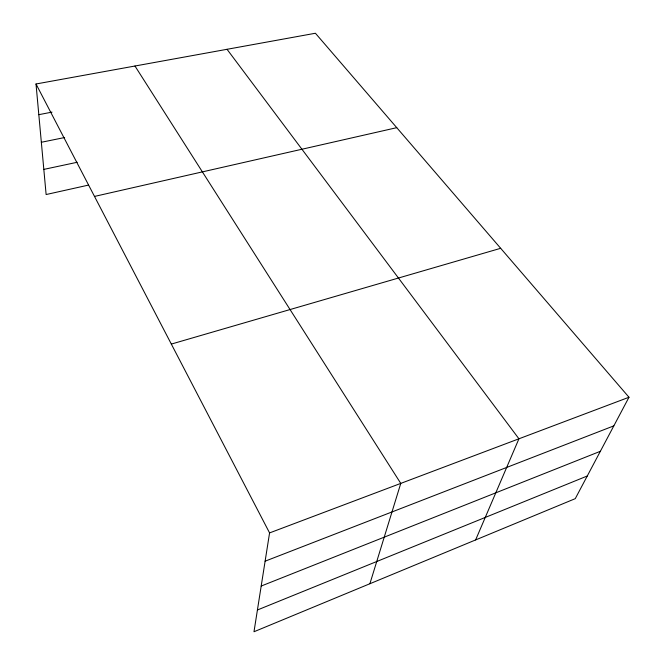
<?xml version="1.0" encoding="UTF-8"?>
<svg xmlns="http://www.w3.org/2000/svg" width="665" height="665" viewBox="0 0 665 665"><rect width="100%" height="100%" fill="white"/><g stroke="black" fill="none" stroke-linecap="round" stroke-linejoin="round"><path stroke-width="1" d="M36.01 83.99L269.574 532.914L253.988 631.75L575.267 498.65L628.99 397.254L315.41 33.25L36.01 83.99L46.126 194.537L88.578 185.078M369.898 583.729L400.771 483.397L134.97 66.018M475.625 539.93L518.933 438.792L227.031 49.301M257.422 609.988L587.27 475.999M261.195 586.048L600.354 451.294M265.111 561.185L613.828 425.866M269.574 532.914L628.99 397.254M171.329 344.079L500.679 248.303M94.505 196.424L396.756 127.672M43.824 169.392L77.19 162.277M41.346 142.268L64.646 137.53M38.819 114.671L52.02 112.119"/></g></svg>
